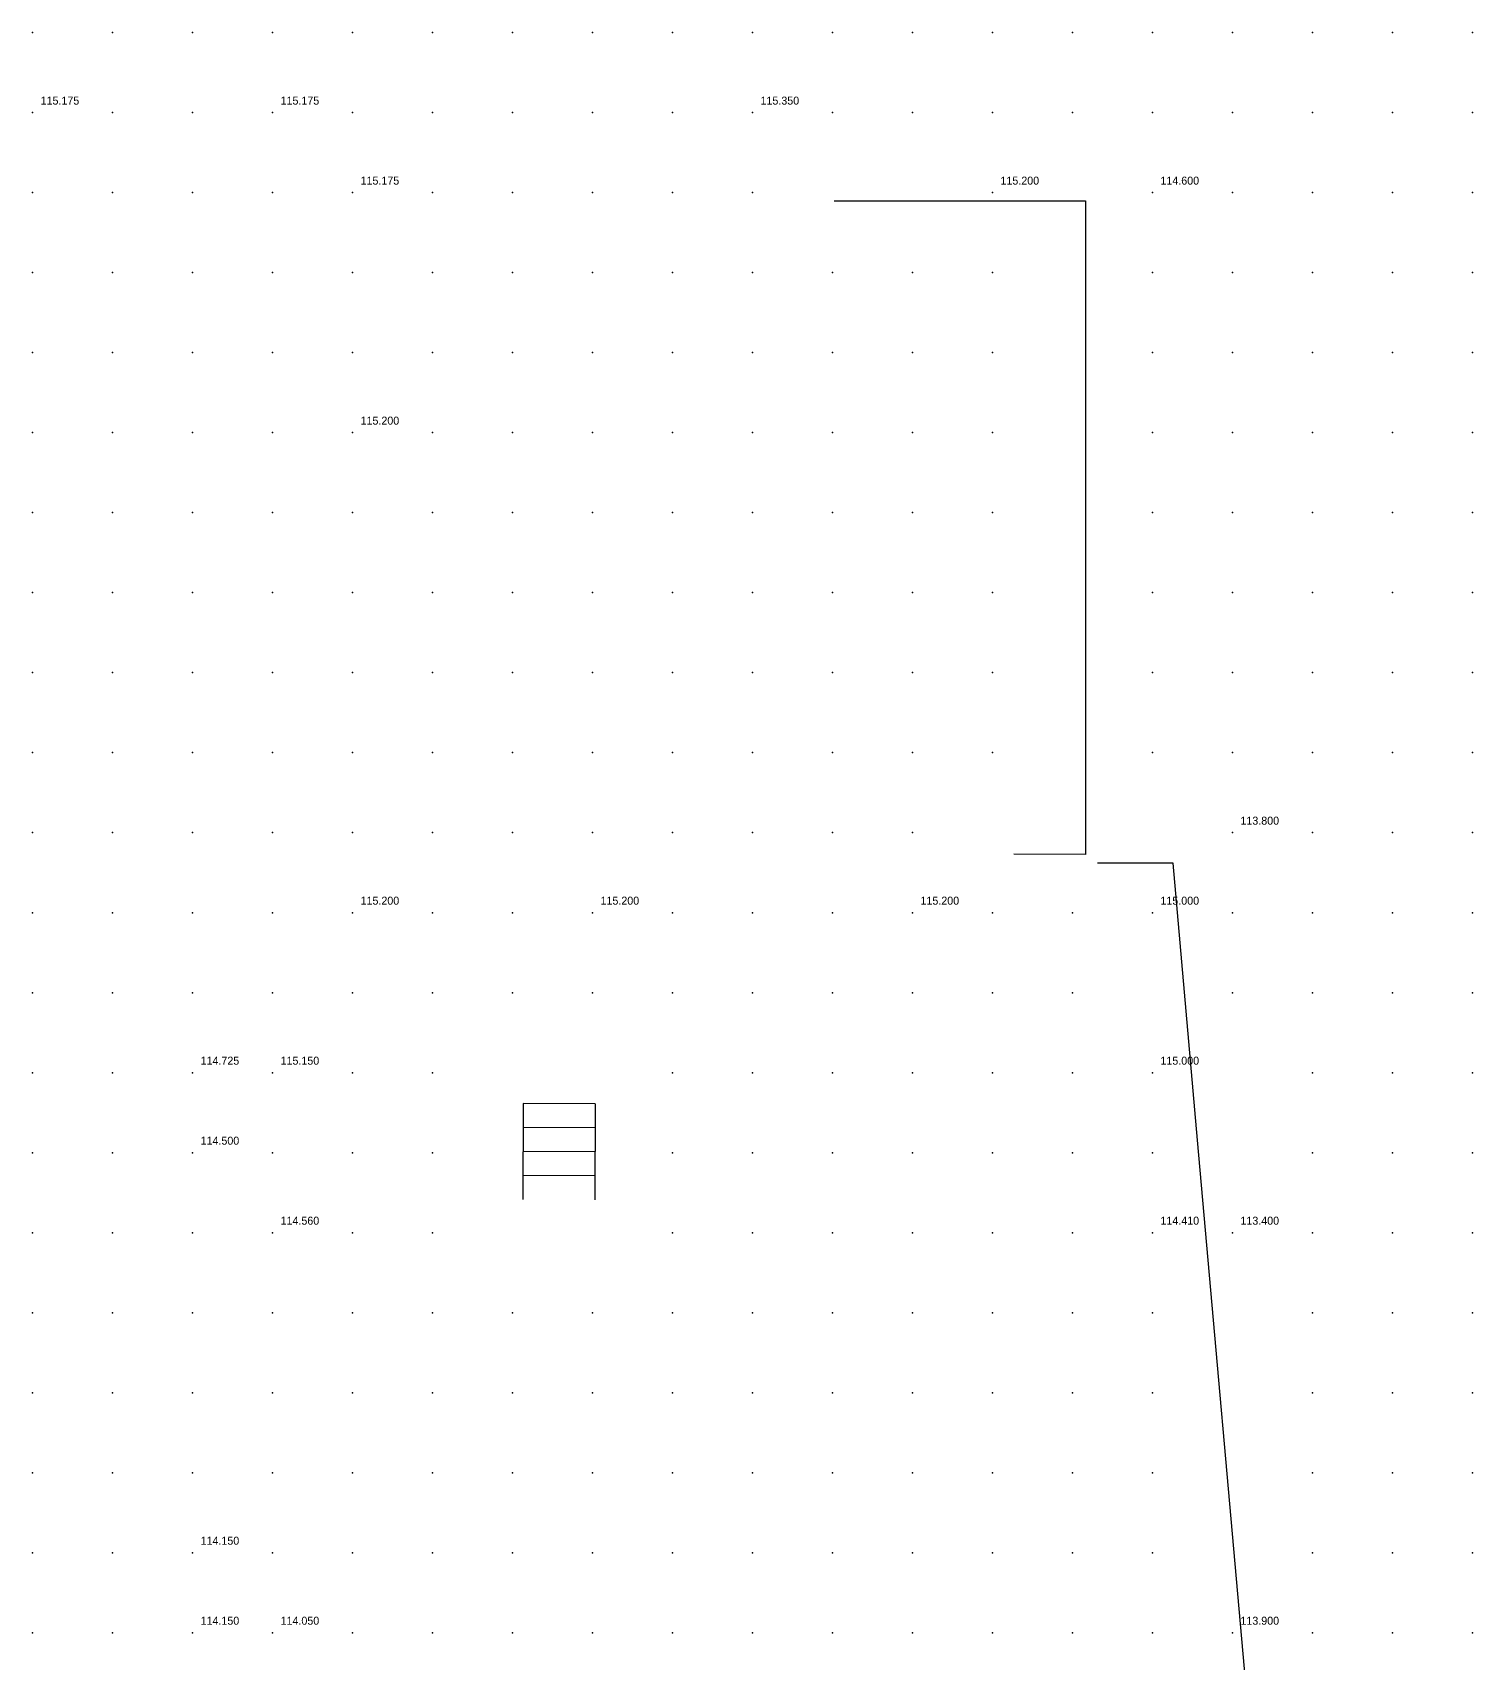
# Model space of a CAD drawing. Header units: metres. Extents: x 287878 to 288137, y 62805 to 63074.
# Drawn here: x 288118 to 288136, y 62862.62 to 62883 of the extents above; entities that cross this region are included whole.
import ezdxf

# ---------------------------------------------------------------- set-up
doc = ezdxf.new("R2010")
doc.units = ezdxf.units.M
for name, color, linetype in [('BARRIERS', 1, 'Continuous'), ('SURVEY_INTERP', 8, 'Continuous'), ('SURVEY_REAL', 3, 'Continuous')]:
    doc.layers.add(name, color=color, linetype=linetype)

msp = doc.modelspace()

# ---------------------------------------------------------------- linework, layer by layer
at = {"layer": 'BARRIERS'}
for p, q in [((288128.021, 62880.899), (288131.162, 62880.897)), ((288131.162, 62880.897), (288131.162, 62872.728)), ((288131.162, 62872.728), (288130.266, 62872.73)), ((288132.261, 62872.62), (288131.312, 62872.62)), ((288132.562, 62869.157), (288132.261, 62872.62)), ((288124.131, 62869.614), (288124.128, 62868.414)), ((288125.031, 62869.612), (288124.131, 62869.614)), ((288125.031, 62869.612), (288125.028, 62868.412)), ((288125.03, 62869.312), (288124.13, 62869.314)), ((288125.029, 62869.012), (288124.129, 62869.014)), ((288133.197, 62862.034), (288132.562, 62869.157)), ((288125.029, 62868.712), (288124.129, 62868.714))]:
    msp.add_line(p, q, dxfattribs=at)
at = {"layer": 'SURVEY_INTERP'}
for p in [(288118, 62883, 115.294), (288119, 62883, 115.32), (288120, 62883, 115.308), (288121, 62883, 115.269), (288122, 62883, 115.3), (288123, 62883, 115.345), (288124, 62883, 115.38), (288125, 62883, 115.396), (288126, 62883, 115.387), (288127, 62883, 115.372), (288128, 62883, 115.372), (288129, 62883, 115.35), (288130, 62883, 115.282), (288131, 62883, 115.181), (288132, 62883, 115.118), (288133, 62883, 115.156), (288134, 62883, 115.249), (288135, 62883, 115.336), (288136, 62883, 115.402), (288119, 62882, 115.26), (288120, 62882, 115.252), (288122, 62882, 115.23), (288123, 62882, 115.281), (288124, 62882, 115.333), (288125, 62882, 115.359), (288126, 62882, 115.359), (288128, 62882, 115.347), (288129, 62882, 115.3), (288130, 62882, 115.177), (288131, 62882, 114.964), (288132, 62882, 114.815), (288133, 62882, 114.931), (288134, 62882, 115.119), (288135, 62882, 115.251), (288136, 62882, 115.336), (288118, 62881, 115.253), (288119, 62881, 115.269), (288120, 62881, 115.259), (288121, 62881, 115.222), (288123, 62881, 115.241), (288124, 62881, 115.3), (288125, 62881, 115.33), (288126, 62881, 115.342), (288127, 62881, 115.342), (288133, 62881, 114.794), (288134, 62881, 115.042), (288135, 62881, 115.193), (288136, 62881, 115.282), (288118, 62880, 115.259), (288119, 62880, 115.264), (288120, 62880, 115.26), (288121, 62880, 115.243), (288122, 62880, 115.227), (288123, 62880, 115.25), (288124, 62880, 115.281), (288125, 62880, 115.302), (288126, 62880, 115.311), (288127, 62880, 115.308), (288128, 62880, 115.284), (288129, 62880, 115.227), (288130, 62880, 115.112), (288132, 62880, 114.792), (288133, 62880, 114.893), (288134, 62880, 115.053), (288135, 62880, 115.166), (288136, 62880, 115.24), (288118, 62879, 115.202), (288119, 62879, 115.232), (288120, 62879, 115.243), (288121, 62879, 115.236), (288122, 62879, 115.227), (288123, 62879, 115.24), (288124, 62879, 115.26), (288125, 62879, 115.273), (288126, 62879, 115.276), (288127, 62879, 115.269), (288128, 62879, 115.247), (288129, 62879, 115.205), (288130, 62879, 115.137), (288132, 62879, 114.998), (288133, 62879, 115.021), (288134, 62879, 115.085), (288135, 62879, 115.148), (288136, 62879, 115.201), (288118, 62878, 115.145), (288119, 62878, 115.194), (288120, 62878, 115.217), (288121, 62878, 115.216), (288123, 62878, 115.219), (288124, 62878, 115.236), (288125, 62878, 115.242), (288126, 62878, 115.24), (288127, 62878, 115.23), (288128, 62878, 115.21), (288129, 62878, 115.177), (288130, 62878, 115.134), (288132, 62878, 115.057), (288133, 62878, 115.054), (288134, 62878, 115.075), (288135, 62878, 115.111), (288136, 62878, 115.152), (288118, 62877, 115.114), (288119, 62877, 115.164), (288120, 62877, 115.192), (288121, 62877, 115.203), (288122, 62877, 115.205), (288123, 62877, 115.208), (288124, 62877, 115.211), (288125, 62877, 115.21), (288126, 62877, 115.204), (288127, 62877, 115.191), (288128, 62877, 115.17), (288129, 62877, 115.14), (288130, 62877, 115.1), (288132, 62877, 115.018), (288133, 62877, 115.001), (288134, 62877, 115.01), (288135, 62877, 115.042), (288136, 62877, 115.086), (288118, 62876, 115.103), (288119, 62876, 115.143), (288120, 62876, 115.164), (288121, 62876, 115.175), (288122, 62876, 115.18), (288123, 62876, 115.181), (288124, 62876, 115.179), (288125, 62876, 115.175), (288126, 62876, 115.167), (288127, 62876, 115.153), (288128, 62876, 115.13), (288129, 62876, 115.095), (288130, 62876, 115.045), (288132, 62876, 114.907), (288133, 62876, 114.866), (288134, 62876, 114.879), (288135, 62876, 114.933), (288136, 62876, 115), (288118, 62875, 115.107), (288119, 62875, 115.123), (288120, 62875, 115.132), (288121, 62875, 115.138), (288122, 62875, 115.143), (288123, 62875, 115.146), (288124, 62875, 115.145), (288125, 62875, 115.142), (288126, 62875, 115.134), (288127, 62875, 115.119), (288128, 62875, 115.095), (288129, 62875, 115.055), (288130, 62875, 114.984), (288132, 62875, 114.71), (288133, 62875, 114.61), (288134, 62875, 114.657), (288135, 62875, 114.781), (288136, 62875, 114.898), (288118, 62874, 115.09), (288119, 62874, 115.088), (288120, 62874, 115.091), (288121, 62874, 115.102), (288122, 62874, 115.113), (288123, 62874, 115.117), (288124, 62874, 115.12), (288125, 62874, 115.122), (288126, 62874, 115.112), (288127, 62874, 115.096), (288128, 62874, 115.077), (288129, 62874, 115.043), (288130, 62874, 114.951), (288132, 62874, 114.409), (288133, 62874, 114.162), (288134, 62874, 114.337), (288135, 62874, 114.612), (288136, 62874, 114.799), (288118, 62873, 115.042), (288119, 62873, 115.034), (288120, 62873, 115.044), (288121, 62873, 115.081), (288122, 62873, 115.122), (288123, 62873, 115.109), (288124, 62873, 115.116), (288125, 62873, 115.14), (288126, 62873, 115.114), (288127, 62873, 115.085), (288128, 62873, 115.091), (288129, 62873, 115.103), (288134, 62873, 114.13), (288135, 62873, 114.516), (288136, 62873, 114.736), (288118, 62872, 114.975), (288119, 62872, 114.961), (288120, 62872, 114.979), (288121, 62872, 115.067), (288123, 62872, 115.109), (288124, 62872, 115.12), (288126, 62872, 115.124), (288127, 62872, 115.072), (288128, 62872, 115.111), (288130, 62872, 115.05), (288131, 62872, 114.764), (288133, 62872, 114.153), (288134, 62872, 114.308), (288135, 62872, 114.554), (288136, 62872, 114.722), (288118, 62871, 114.9), (288119, 62871, 114.867), (288120, 62871, 114.875), (288121, 62871, 114.989), (288122, 62871, 115.051), (288123, 62871, 115.039), (288124, 62871, 115.057), (288125, 62871, 115.101), (288126, 62871, 115.065), (288127, 62871, 115.029), (288128, 62871, 115.047), (288129, 62871, 115.076), (288130, 62871, 114.969), (288131, 62871, 114.785), (288133, 62871, 114.512), (288134, 62871, 114.538), (288135, 62871, 114.633), (288136, 62871, 114.729), (288118, 62870, 114.829), (288119, 62870, 114.774), (288122, 62870, 114.965), (288123, 62870, 114.945), (288126, 62870, 114.977), (288127, 62870, 114.961), (288128, 62870, 114.95), (288129, 62870, 114.925), (288130, 62870, 114.844), (288131, 62870, 114.727), (288134, 62870, 114.622), (288135, 62870, 114.668), (288136, 62870, 114.724), (288118, 62869, 114.772), (288119, 62869, 114.693), (288121, 62869, 114.761), (288122, 62869, 114.82), (288123, 62869, 114.851), (288126, 62869, 114.896), (288127, 62869, 114.886), (288128, 62869, 114.865), (288129, 62869, 114.821), (288130, 62869, 114.734), (288131, 62869, 114.605), (288132, 62869, 114.516), (288134, 62869, 114.607), (288135, 62869, 114.653), (288136, 62869, 114.696), (288118, 62868, 114.727), (288119, 62868, 114.683), (288120, 62868, 114.635), (288122, 62868, 114.688), (288123, 62868, 114.765), (288126, 62868, 114.821), (288127, 62868, 114.813), (288128, 62868, 114.79), (288129, 62868, 114.743), (288130, 62868, 114.657), (288131, 62868, 114.514), (288134, 62868, 114.564), (288135, 62868, 114.609), (288136, 62868, 114.647), (288118, 62867, 114.67), (288119, 62867, 114.646), (288120, 62867, 114.628), (288121, 62867, 114.62), (288122, 62867, 114.653), (288123, 62867, 114.694), (288124, 62867, 114.724), (288125, 62867, 114.742), (288126, 62867, 114.749), (288127, 62867, 114.743), (288128, 62867, 114.722), (288129, 62867, 114.681), (288130, 62867, 114.616), (288131, 62867, 114.529), (288132, 62867, 114.473), (288134, 62867, 114.518), (288135, 62867, 114.542), (288136, 62867, 114.574), (288118, 62866, 114.587), (288119, 62866, 114.547), (288120, 62866, 114.526), (288121, 62866, 114.541), (288122, 62866, 114.575), (288123, 62866, 114.613), (288124, 62866, 114.646), (288125, 62866, 114.668), (288126, 62866, 114.677), (288127, 62866, 114.673), (288128, 62866, 114.654), (288129, 62866, 114.62), (288130, 62866, 114.571), (288131, 62866, 114.516), (288132, 62866, 114.471), (288134, 62866, 114.422), (288135, 62866, 114.429), (288136, 62866, 114.464), (288118, 62865, 114.488), (288119, 62865, 114.395), (288120, 62865, 114.322), (288121, 62865, 114.37), (288122, 62865, 114.444), (288123, 62865, 114.513), (288124, 62865, 114.563), (288125, 62865, 114.593), (288126, 62865, 114.606), (288127, 62865, 114.602), (288128, 62865, 114.584), (288129, 62865, 114.549), (288130, 62865, 114.499), (288131, 62865, 114.433), (288132, 62865, 114.354), (288134, 62865, 114.215), (288135, 62865, 114.23), (288136, 62865, 114.302), (288118, 62864, 114.407), (288119, 62864, 114.276), (288121, 62864, 114.215), (288122, 62864, 114.307), (288123, 62864, 114.415), (288124, 62864, 114.484), (288125, 62864, 114.521), (288126, 62864, 114.534), (288127, 62864, 114.53), (288128, 62864, 114.509), (288129, 62864, 114.469), (288130, 62864, 114.405), (288131, 62864, 114.304), (288132, 62864, 114.148), (288134, 62864, 113.823), (288135, 62864, 113.897), (288136, 62864, 114.076), (288118, 62863, 114.364), (288119, 62863, 114.248), (288122, 62863, 114.215), (288123, 62863, 114.348), (288124, 62863, 114.419), (288125, 62863, 114.454), (288126, 62863, 114.464), (288127, 62863, 114.456), (288128, 62863, 114.43), (288129, 62863, 114.384), (288130, 62863, 114.304), (288131, 62863, 114.163), (288132, 62863, 113.902), (288134, 62863, 113.19), (288135, 62863, 113.434), (288136, 62863, 113.824)]:
    msp.add_point(p, dxfattribs=at)
at = {"layer": 'SURVEY_REAL'}
for p in [(288118, 62882, 115.175), (288121, 62882, 115.175), (288127, 62882, 115.35), (288122, 62881, 115.175), (288130, 62881, 115.2), (288132, 62881, 114.6), (288122, 62878, 115.2), (288133, 62873, 113.8), (288122, 62872, 115.2), (288125, 62872, 115.2), (288129, 62872, 115.2), (288132, 62872, 115), (288120, 62870, 114.725), (288121, 62870, 115.15), (288132, 62870, 115), (288120, 62869, 114.5), (288121, 62868, 114.56), (288132, 62868, 114.41), (288133, 62868, 113.4), (288120, 62864, 114.15), (288120, 62863, 114.15), (288121, 62863, 114.05), (288133, 62863, 113.9)]:
    msp.add_point(p, dxfattribs=at)

# ---------------------------------------------------------------- texts
for s, p in [('115.175', (288118.1, 62882.1, 115.175)), ('115.175', (288121.1, 62882.1, 115.175)), ('115.350', (288127.1, 62882.1, 115.35)), ('115.175', (288122.1, 62881.1, 115.175)), ('115.200', (288130.1, 62881.1, 115.2)), ('114.600', (288132.1, 62881.1, 114.6)), ('115.200', (288122.1, 62878.1, 115.2)), ('113.800', (288133.1, 62873.1, 113.8)), ('115.200', (288122.1, 62872.1, 115.2)), ('115.200', (288125.1, 62872.1, 115.2)), ('115.200', (288129.1, 62872.1, 115.2)), ('115.000', (288132.1, 62872.1, 115)), ('114.725', (288120.1, 62870.1, 114.725)), ('115.150', (288121.1, 62870.1, 115.15)), ('115.000', (288132.1, 62870.1, 115)), ('114.500', (288120.1, 62869.1, 114.5)), ('114.560', (288121.1, 62868.1, 114.56)), ('114.410', (288132.1, 62868.1, 114.41)), ('113.400', (288133.1, 62868.1, 113.4)), ('114.150', (288120.1, 62864.1, 114.15)), ('114.150', (288120.1, 62863.1, 114.15)), ('114.050', (288121.1, 62863.1, 114.05)), ('113.900', (288133.1, 62863.1, 113.9))]:
    msp.add_text(s, height=0.1, dxfattribs=at).set_placement(p)

doc.saveas('drawing.dxf')
